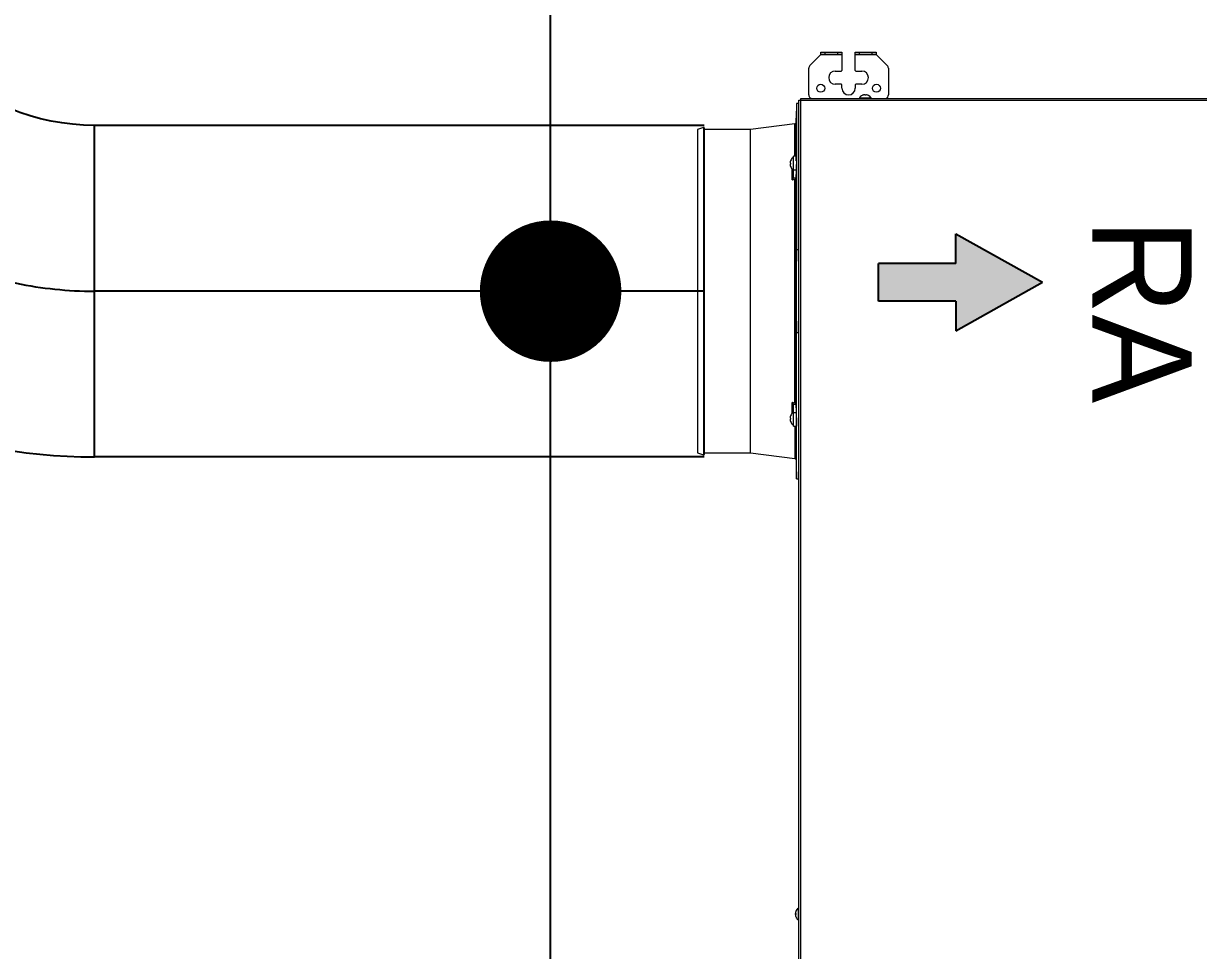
# Model space of a CAD drawing. Header units: millimetres. Extents: x 61566 to 667441, y 0 to 118800.
# Drawn here: x 446148 to 447034, y 60091 to 60790 of the extents above; entities that cross this region are included whole.
import ezdxf

# ---------------------------------------------------------------- set-up
doc = ezdxf.new("R2010")
doc.units = ezdxf.units.MM
doc.header["$LTSCALE"] = 200
doc.linetypes.add('CENTER', pattern=[50.8, 31.75, -6.35, 6.35, -6.35])
for name, color, linetype in [('DUCT', 7, 'Continuous'), ('LG-환기', 2, 'Continuous'), ('TEXT', 3, 'Continuous'), ('환기(RA)', 2, 'Continuous'), ('환기(SA)', 3, 'Continuous'), ('환기유니트', 6, 'Continuous')]:
    doc.layers.add(name, color=color, linetype=linetype)
doc.styles.add('ACISOGDT', font='amgdt.shx')

# ---------------------------------------------------------------- blocks, each defined once
blk = doc.blocks.new('ELBOW_90_150')
at = {"layer": 'DUCT', "color": 0}
blk.add_lwpolyline([(175, 250, 0.414214), (-75, 0), (75, 0, -0.414214), (175, 100), (175, 250)], format="xyb", dxfattribs=at)
at = {"layer": 'DUCT', "color": 1, "linetype": 'CENTER'}
blk.add_arc((175, 0), 175, 90, 180, dxfattribs=at)
blk = doc.blocks.new('빨간화살표')
at = {"layer": 'LG-환기', "ltscale": 0.5}
blk.add_hatch(color=1, dxfattribs=at).paths.add_polyline_path([(0, -15.75), (0, 15.75), (-64.82, 15.75), (-64.82, 40.62), (-137.35, 0), (-64.82, -40.62), (-64.82, -15.75)])
at = {"layer": 'LG-환기', "color": 1, "ltscale": 0.5}
for p, q in [((-64.82, 40.62), (-137.35, 0)), ((-64.82, 40.62), (-137.35, 0)), ((-64.82, 15.75), (-64.82, 40.62)), ((-64.82, 15.75), (-64.82, 40.62)), ((-64.82, 15.75), (0, 15.75)), ((-64.82, 15.75), (0, 15.75)), ((0, 15.75), (0, -15.75)), ((-64.82, -40.62), (-137.35, 0)), ((-64.82, -40.62), (-137.35, 0)), ((-64.82, -15.75), (-64.82, -40.62)), ((-64.82, -15.75), (-64.82, -40.62)), ((-64.82, -15.75), (0, -15.75)), ((-64.82, -15.75), (0, -15.75))]:
    blk.add_line(p, q, dxfattribs=at)
blk = doc.blocks.new('상업용 프리미엄환기 800~1000CMH')
at = {"layer": 'LG-환기', "color": 0, "linetype": 'Continuous', "lineweight": 18}
for p, q in [((1050.5, 949.05), (1050.5, 22.46)), ((1051.8, 949.05), (1051.8, 23.86)), ((1052.27, 642), (1052.27, 633.11)), ((1054.23, 635.59), (1054.23, 635.63)), ((1053.75, 309.36), (1051.8, 309.36)), ((1053.75, 309.36), (1053.75, 199.13)), ((1054, 298.36), (1053.75, 309.36)), ((1054, 266.23), (1054, 298.36)), ((1054.87, 269.67), (1054.87, 293.95)), ((1088.25, 289.66), (1054.87, 293.95)), ((1088.25, 289.66), (1088.25, 46.06)), ((1123.2, 289.66), (1088.25, 289.66)), ((1123.2, 44.8), (1123.2, 290.92)), ((1123.89, 44.33), (1123.89, 291.38)), ((1128.2, 289.66), (1123.89, 291.38)), ((1128.2, 46.06), (1128.2, 289.66)), ((1056, 269.67), (1053.75, 269.67)), ((1056, 269.67), (1056, 253.25)), ((1056.3, 268.72), (1056, 268.72)), ((1056.3, 259.32), (1056.3, 268.72)), ((1058.12, 266.17), (1058.11, 266.17)), ((1056, 259.43), (1053.88, 259.43)), ((1056, 259.32), (1056.3, 259.32)), ((1056.87, 259.86), (1056.87, 251.79)), ((1058.49, 264.42), (1058.11, 264.42)), ((1058.11, 263.62), (1058.49, 263.62)), ((1058.11, 261.87), (1058.12, 261.87)), ((1054, 255.79), (1054, 79.92)), ((1054.87, 251.97), (1054.87, 83.74)), ((1053.75, 199.13), (1051.8, 199.13)), ((1051.8, 136.58), (1053.75, 136.58)), ((1053.75, 26.36), (1053.75, 136.58)), ((1056, 82.47), (1056, 66.04)), ((1056.87, 83.93), (1056.87, 75.85)), ((1056, 76.29), (1053.88, 76.29)), ((1056.3, 76.39), (1056, 76.39)), ((1056.3, 66.99), (1056.3, 76.39)), ((1058.12, 73.84), (1058.11, 73.84)), ((1058.49, 72.09), (1058.11, 72.09)), ((1058.11, 71.29), (1058.49, 71.29)), ((1053.75, 66.04), (1056, 66.04)), ((1054, 69.54), (1054, 37.36)), ((1054.87, 66.04), (1054.87, 41.77)), ((1056, 66.99), (1056.3, 66.99)), ((1058.11, 69.54), (1058.12, 69.54)), ((1054.87, 41.77), (1088.25, 46.06)), ((1088.25, 46.06), (1123.2, 46.06)), ((1123.89, 44.33), (1128.2, 46.06)), ((1053.75, 26.36), (1054, 37.36)), ((1051.8, 23.86), (-10.4, 23.86)), ((1050.5, 22.56), (-9.1, 22.56)), ((984.4, -0.2), (984.4, 19.76)), ((1006.25, 22.09), (997.35, 22.09)), ((999.83, 20.12), (999.87, 20.13)), ((1050.5, 22.46), (1042.71, 22.46)), ((1044.4, 19.76), (1044.4, -0.2)), ((1051.8, 26.36), (1053.75, 26.36)), ((1004.4, 11.86), (1008.9, 11.86)), ((1009.4, 12.36), (1009.4, 14.86)), ((1019.4, 14.86), (1019.4, 12.36)), ((1019.9, 11.86), (1024.4, 11.86)), ((1008.9, 1.86), (1004.4, 1.86)), ((1009.4, 1.36), (1009.4, -12.24)), ((1019.4, -12.24), (1019.4, 1.36)), ((1024.4, 1.86), (1019.9, 1.86)), ((985.28, -2.32), (993.3, -10.34)), ((1043.52, -2.32), (1035.2, -10.64)), ((993.3, -10.34), (1009.4, -10.34)), ((993.6, -10.64), (993.3, -10.34)), ((993.6, -10.64), (1009.4, -10.64)), ((993.6, -12.24), (993.6, -10.64)), ((1009.4, -12.24), (993.6, -12.24)), ((996.6, -10.64), (996.6, -12.24)), ((1006.4, -12.24), (1006.4, -10.64)), ((1019.4, -10.34), (1035.5, -10.34)), ((1019.4, -10.64), (1035.2, -10.64)), ((1035.2, -12.24), (1019.4, -12.24)), ((1022.4, -10.64), (1022.4, -12.24)), ((1032.2, -12.24), (1032.2, -10.64)), ((1035.2, -10.64), (1035.2, -12.24))]:
    blk.add_line(p, q, dxfattribs=at)
at = {"layer": 'LG-환기', "color": 0, "linetype": 'Continuous', "lineweight": 35}
blk.add_line((1050.5, 23.83), (1050.53, 23.86), dxfattribs=at)
at = {"layer": 'LG-환기', "color": 0, "linetype": 'Continuous', "lineweight": 18}
for centre in [(993.4, 14.86), (1035.4, 14.86)]:
    blk.add_circle(centre, 3, dxfattribs=at)
for centre, radius, start, end in [((1052.1, 641.76), 0.3, 55.39872, 180), ((1049.2, 637.56), 5.4, 26.08673, 55.39872), ((1052.1, 633.36), 0.3, 180, 304.60128), ((1049.2, 637.56), 5.4, 304.60128, 338.60405), ((1055, 294.94), 1, 180, 262.67359), ((1123.7, 290.92), 0.5, 68.19859, 180), ((1052.41, 264.02), 6.1, 20.63779, 50.39807), ((1052.41, 264.02), 6.09, 3.76792, 20.68435), ((1052.41, 264.02), 6.1, 309.60193, 339.36221), ((1052.41, 264.02), 5.71, 355.98197, 4.01803), ((1052.41, 264.02), 6.09, 339.31565, 356.23208), ((1052.41, 71.69), 6.1, 20.63779, 50.39807), ((1052.41, 71.69), 6.09, 3.76792, 20.68435), ((1052.41, 71.69), 5.71, 355.98197, 4.01803), ((1052.41, 71.69), 6.09, 339.31565, 356.23208), ((1052.41, 71.69), 6.1, 309.60193, 339.36221), ((1123.7, 44.8), 0.5, 180, 291.80141), ((1055, 40.77), 1, 97.32641, 180), ((987.4, 19.76), 3, 111.04033, 180), ((997.6, 22.26), 0.3, 90, 214.60128), ((1001.8, 25.15), 5.4, 214.60128, 248.60405), ((1001.8, 25.15), 5.4, 296.08673, 325.39872), ((1006, 22.26), 0.3, 325.39872, 90), ((1014.4, 14.86), 5, 0, 180), ((1041.4, 19.76), 3, 0, 68.95967), ((1004.4, 6.86), 5, 90, 270), ((1008.9, 12.36), 0.5, 270, 0), ((1019.9, 12.36), 0.5, 180, 270), ((1024.4, 6.86), 5, 270, 90), ((1008.9, 1.36), 0.5, 0, 90), ((1019.9, 1.36), 0.5, 90, 180), ((987.4, -0.2), 3, 180, 225), ((1041.4, -0.2), 3, 315, 0)]:
    blk.add_arc(centre, radius, start, end, dxfattribs=at)
for points, knots in [([(1054.54, 638.26), (1054.53, 638.37), (1054.51, 638.48), (1054.48, 638.64), (1054.47, 638.7), (1054.44, 638.81), (1054.43, 638.86), (1054.4, 638.97), (1054.39, 639.03), (1054.35, 639.13), (1054.3, 639.3), (1054.25, 639.45), (1054.2, 639.56)], [0, 0, 0, 0, 0.25, 0.25, 0.375, 0.375, 0.5, 0.5, 0.625, 0.625, 0.75, 1, 1, 1, 1]), ([(1054.2, 637.96), (1054.29, 637.96), (1054.36, 637.96), (1054.43, 637.96), (1054.44, 637.96), (1054.47, 637.96), (1054.48, 637.96), (1054.51, 637.96), (1054.53, 637.96), (1054.54, 637.96)], [0, 0, 0, 0, 0.5, 0.5, 0.625, 0.625, 0.75, 0.75, 1, 1, 1, 1]), ([(1054.54, 637.96), (1054.55, 637.96), (1054.55, 637.96), (1054.55, 637.96), (1054.55, 637.97), (1054.55, 637.97), (1054.55, 637.98), (1054.56, 637.99), (1054.56, 638), (1054.56, 638.01), (1054.56, 638.02), (1054.56, 638.03), (1054.56, 638.04), (1054.56, 638.06), (1054.56, 638.07), (1054.56, 638.1), (1054.56, 638.11), (1054.56, 638.12), (1054.56, 638.14), (1054.55, 638.16), (1054.55, 638.18), (1054.55, 638.19), (1054.55, 638.22), (1054.55, 638.24), (1054.54, 638.26)], [0, 0, 0, 0, 0.125, 0.125, 0.1875, 0.1875, 0.25, 0.25, 0.375, 0.375, 0.4375, 0.4375, 0.5, 0.5, 0.625, 0.625, 0.6875, 0.6875, 0.75, 0.8125, 0.8125, 0.875, 0.875, 1, 1, 1, 1]), ([(1054.54, 637.16), (1054.51, 637.16), (1054.47, 637.16), (1054.39, 637.16), (1054.36, 637.16), (1054.3, 637.16), (1054.28, 637.16), (1054.25, 637.16), (1054.23, 637.16), (1054.2, 637.16)], [0, 0, 0, 0, 0.5, 0.5, 0.75, 0.75, 0.875, 0.875, 1, 1, 1, 1]), ([(1054.23, 635.63), (1054.27, 635.72), (1054.3, 635.82), (1054.35, 635.98), (1054.37, 636.03), (1054.4, 636.13), (1054.41, 636.18), (1054.48, 636.44), (1054.52, 636.65), (1054.54, 636.86)], [0, 0, 0, 0, 0.25, 0.25, 0.375, 0.375, 0.5, 0.5, 1, 1, 1, 1]), ([(1054.54, 636.86), (1054.55, 636.88), (1054.55, 636.9), (1054.55, 636.93), (1054.55, 636.93), (1054.55, 636.95), (1054.55, 636.96), (1054.56, 636.99), (1054.56, 637.01), (1054.56, 637.03), (1054.56, 637.04), (1054.56, 637.06), (1054.56, 637.06), (1054.56, 637.08), (1054.56, 637.1), (1054.56, 637.11), (1054.56, 637.12), (1054.56, 637.13), (1054.56, 637.13), (1054.55, 637.14), (1054.55, 637.15), (1054.55, 637.15), (1054.55, 637.16), (1054.55, 637.16), (1054.54, 637.16)], [0, 0, 0, 0, 0.125, 0.125, 0.1875, 0.1875, 0.25, 0.25, 0.375, 0.375, 0.4375, 0.4375, 0.5, 0.5, 0.625, 0.625, 0.6875, 0.6875, 0.75, 0.8125, 0.8125, 0.875, 0.875, 1, 1, 1, 1]), ([(1053.75, 267.91), (1053.75, 268.05), (1053.75, 268.18), (1053.75, 268.34), (1053.75, 268.37), (1053.75, 268.43), (1053.75, 268.52), (1053.75, 268.61), (1053.75, 268.77), (1053.76, 268.97), (1053.76, 269.14), (1053.76, 269.25), (1053.76, 269.29), (1053.76, 269.34), (1053.76, 269.35), (1053.76, 269.38), (1053.76, 269.4), (1053.77, 269.47), (1053.77, 269.56), (1053.78, 269.62), (1053.78, 269.66), (1053.79, 269.67), (1053.79, 269.67), (1053.79, 269.67), (1053.79, 269.67)], [0, 0, 0, 0, 0.12492, 0.12492, 0.15615, 0.15615, 0.18738, 0.24984, 0.24984, 0.37476, 0.49968, 0.49968, 0.562139, 0.562139, 0.593369, 0.593369, 0.624599, 0.624599, 0.749519, 0.874439, 0.874439, 0.999359, 0.999359, 1, 1, 1, 1]), ([(1053.88, 259.43), (1053.88, 259.57), (1053.87, 259.71), (1053.87, 260.02), (1053.86, 260.33), (1053.85, 260.67), (1053.84, 260.88), (1053.84, 260.93), (1053.84, 261.02), (1053.84, 261.06), (1053.84, 261.19), (1053.83, 261.29), (1053.83, 261.56), (1053.82, 261.93), (1053.81, 262.31), (1053.81, 262.59), (1053.81, 262.69), (1053.8, 262.84), (1053.8, 262.89), (1053.8, 262.98), (1053.8, 263.03), (1053.79, 263.28), (1053.79, 263.48), (1053.79, 263.87), (1053.78, 264.26), (1053.77, 264.65), (1053.77, 264.89), (1053.77, 264.94), (1053.77, 265.03), (1053.77, 265.08), (1053.77, 265.23), (1053.77, 265.32), (1053.76, 265.6), (1053.76, 265.97), (1053.76, 266.32), (1053.76, 266.58), (1053.75, 266.67), (1053.75, 266.8), (1053.75, 266.84), (1053.75, 266.92), (1053.75, 266.96), (1053.75, 267.17), (1053.75, 267.33), (1053.75, 267.63), (1053.75, 267.77), (1053.75, 267.91)], [0, 0, 0, 0, 0.0625, 0.0625, 0.125, 0.1875, 0.1875, 0.203125, 0.203125, 0.21875, 0.21875, 0.25, 0.25, 0.3125, 0.375, 0.375, 0.40625, 0.40625, 0.421875, 0.421875, 0.4375, 0.4375, 0.5, 0.5, 0.5625, 0.625, 0.625, 0.640625, 0.640625, 0.65625, 0.65625, 0.6875, 0.6875, 0.75, 0.8125, 0.8125, 0.84375, 0.84375, 0.859375, 0.859375, 0.875, 0.875, 0.9375, 0.9375, 1, 1, 1, 1]), ([(1054, 255.79), (1053.99, 256.06), (1053.98, 256.33), (1053.94, 257.54), (1053.91, 258.49), (1053.88, 259.43)], [0, 0, 0, 0, 0.221672, 0.221672, 1, 1, 1, 1]), ([(1054, 253.43), (1054.33, 253.4), (1054.67, 253.37), (1055.33, 253.31), (1055.67, 253.28), (1056, 253.25)], [0, 0, 0, 0, 0.5, 0.5, 1, 1, 1, 1]), ([(1054.87, 251.97), (1054.87, 251.98), (1054.86, 251.98), (1054.85, 251.99), (1054.83, 252.01), (1054.81, 252.03), (1054.77, 252.06), (1054.74, 252.09), (1054.67, 252.16), (1054.62, 252.21), (1054.52, 252.32), (1054.47, 252.37), (1054.42, 252.44), (1054.41, 252.46), (1054.38, 252.49), (1054.37, 252.5), (1054.34, 252.55), (1054.32, 252.58), (1054.26, 252.67), (1054.22, 252.73), (1054.17, 252.81), (1054.17, 252.83), (1054.15, 252.86), (1054.14, 252.88), (1054.12, 252.93), (1054.1, 252.96), (1054.07, 253.03), (1054.06, 253.06), (1054.05, 253.11), (1054.04, 253.13), (1054.03, 253.16), (1054.03, 253.18), (1054.02, 253.22), (1054.01, 253.26), (1054, 253.32), (1054, 253.35), (1054, 253.37)], [0, 0, 0, 0, 0.015625, 0.015625, 0.03125, 0.0625, 0.0625, 0.125, 0.125, 0.25, 0.25, 0.375, 0.375, 0.40625, 0.40625, 0.4375, 0.4375, 0.5, 0.5, 0.625, 0.625, 0.65625, 0.65625, 0.6875, 0.6875, 0.75, 0.75, 0.8125, 0.8125, 0.84375, 0.84375, 0.875, 0.875, 0.9375, 0.9375, 1, 1, 1, 1]), ([(1056, 253.19), (1056, 253.16), (1056, 253.13), (1056.01, 253.07), (1056.02, 253.04), (1056.03, 252.99), (1056.03, 252.98), (1056.04, 252.95), (1056.05, 252.93), (1056.06, 252.88), (1056.07, 252.85), (1056.1, 252.78), (1056.12, 252.75), (1056.14, 252.7), (1056.15, 252.68), (1056.17, 252.65), (1056.17, 252.63), (1056.22, 252.55), (1056.26, 252.49), (1056.32, 252.4), (1056.34, 252.37), (1056.37, 252.32), (1056.38, 252.31), (1056.41, 252.28), (1056.42, 252.26), (1056.47, 252.19), (1056.52, 252.13), (1056.62, 252.03), (1056.67, 251.98), (1056.74, 251.9), (1056.77, 251.88), (1056.81, 251.85), (1056.83, 251.83), (1056.85, 251.81), (1056.86, 251.8), (1056.87, 251.79), (1056.87, 251.79)], [0, 0, 0, 0, 0.0625, 0.0625, 0.125, 0.125, 0.15625, 0.15625, 0.1875, 0.1875, 0.25, 0.25, 0.3125, 0.3125, 0.34375, 0.34375, 0.375, 0.375, 0.5, 0.5, 0.5625, 0.5625, 0.59375, 0.59375, 0.625, 0.625, 0.75, 0.75, 0.875, 0.875, 0.9375, 0.9375, 0.96875, 0.984375, 0.984375, 1, 1, 1, 1]), ([(1053.75, 136.58), (1053.78, 141.79), (1053.8, 147.01), (1053.82, 157.43), (1053.84, 167.86), (1053.82, 178.28), (1053.8, 188.71), (1053.78, 193.92), (1053.75, 199.13)], [0, 0, 0, 0, 0.25, 0.25, 0.5, 0.75, 0.75, 1, 1, 1, 1]), ([(1053.88, 76.29), (1053.91, 77.23), (1053.94, 78.17), (1053.98, 79.38), (1053.99, 79.65), (1054, 79.92)], [0, 0, 0, 0, 0.778328, 0.778328, 1, 1, 1, 1]), ([(1054, 82.34), (1054, 82.37), (1054, 82.4), (1054.01, 82.46), (1054.02, 82.49), (1054.03, 82.54), (1054.03, 82.55), (1054.04, 82.59), (1054.05, 82.6), (1054.06, 82.65), (1054.07, 82.69), (1054.1, 82.75), (1054.12, 82.78), (1054.14, 82.83), (1054.15, 82.85), (1054.17, 82.88), (1054.17, 82.9), (1054.22, 82.98), (1054.26, 83.04), (1054.32, 83.14), (1054.34, 83.17), (1054.37, 83.21), (1054.38, 83.23), (1054.41, 83.26), (1054.42, 83.27), (1054.47, 83.34), (1054.52, 83.4), (1054.62, 83.5), (1054.67, 83.56), (1054.74, 83.63), (1054.77, 83.65), (1054.81, 83.69), (1054.83, 83.7), (1054.85, 83.72), (1054.86, 83.73), (1054.87, 83.74), (1054.87, 83.74)], [0, 0, 0, 0, 0.0625, 0.0625, 0.125, 0.125, 0.15625, 0.15625, 0.1875, 0.1875, 0.25, 0.25, 0.3125, 0.3125, 0.34375, 0.34375, 0.375, 0.375, 0.5, 0.5, 0.5625, 0.5625, 0.59375, 0.59375, 0.625, 0.625, 0.75, 0.75, 0.875, 0.875, 0.9375, 0.9375, 0.96875, 0.984375, 0.984375, 1, 1, 1, 1]), ([(1056, 82.47), (1055.67, 82.44), (1055.33, 82.41), (1054.67, 82.34), (1054.33, 82.31), (1054, 82.28)], [0, 0, 0, 0, 0.5, 0.5, 1, 1, 1, 1]), ([(1056.87, 83.93), (1056.87, 83.92), (1056.86, 83.91), (1056.85, 83.9), (1056.83, 83.89), (1056.81, 83.87), (1056.77, 83.83), (1056.74, 83.81), (1056.67, 83.74), (1056.62, 83.69), (1056.52, 83.58), (1056.47, 83.52), (1056.42, 83.45), (1056.41, 83.44), (1056.38, 83.41), (1056.37, 83.39), (1056.34, 83.35), (1056.32, 83.32), (1056.26, 83.23), (1056.22, 83.16), (1056.17, 83.08), (1056.17, 83.07), (1056.15, 83.03), (1056.14, 83.02), (1056.12, 82.97), (1056.1, 82.93), (1056.07, 82.87), (1056.06, 82.84), (1056.05, 82.79), (1056.04, 82.77), (1056.03, 82.74), (1056.03, 82.72), (1056.02, 82.67), (1056.01, 82.64), (1056, 82.58), (1056, 82.55), (1056, 82.52)], [0, 0, 0, 0, 0.015625, 0.015625, 0.03125, 0.0625, 0.0625, 0.125, 0.125, 0.25, 0.25, 0.375, 0.375, 0.40625, 0.40625, 0.4375, 0.4375, 0.5, 0.5, 0.625, 0.625, 0.65625, 0.65625, 0.6875, 0.6875, 0.75, 0.75, 0.8125, 0.8125, 0.84375, 0.84375, 0.875, 0.875, 0.9375, 0.9375, 1, 1, 1, 1]), ([(1053.75, 67.8), (1053.75, 67.94), (1053.75, 68.09), (1053.75, 68.28), (1053.75, 68.31), (1053.75, 68.39), (1053.75, 68.51), (1053.75, 68.63), (1053.75, 68.88), (1053.76, 69.21), (1053.76, 69.57), (1053.76, 69.84), (1053.76, 69.93), (1053.76, 70.07), (1053.76, 70.12), (1053.76, 70.21), (1053.76, 70.26), (1053.77, 70.49), (1053.77, 70.87), (1053.78, 71.26), (1053.78, 71.65), (1053.79, 71.84), (1053.79, 72.09), (1053.79, 72.14), (1053.79, 72.24), (1053.79, 72.39), (1053.8, 72.53), (1053.8, 72.83), (1053.81, 73.21), (1053.82, 73.59), (1053.82, 73.88), (1053.82, 73.97), (1053.83, 74.16), (1053.83, 74.25), (1053.84, 74.52), (1053.84, 74.87), (1053.85, 75.21), (1053.86, 75.45), (1053.86, 75.53), (1053.86, 75.65), (1053.87, 75.69), (1053.87, 75.77), (1053.87, 75.81), (1053.87, 76), (1053.88, 76.15), (1053.88, 76.29)], [0, 0, 0, 0, 0.0625, 0.0625, 0.078125, 0.078125, 0.09375, 0.125, 0.125, 0.1875, 0.25, 0.25, 0.28125, 0.28125, 0.296875, 0.296875, 0.3125, 0.3125, 0.375, 0.4375, 0.4375, 0.5, 0.5, 0.515625, 0.515625, 0.53125, 0.5625, 0.5625, 0.625, 0.6875, 0.6875, 0.71875, 0.71875, 0.75, 0.75, 0.8125, 0.875, 0.875, 0.90625, 0.90625, 0.921875, 0.921875, 0.9375, 0.9375, 1, 1, 1, 1]), ([(1053.79, 66.04), (1053.79, 66.04), (1053.79, 66.04), (1053.79, 66.04), (1053.78, 66.06), (1053.77, 66.12), (1053.77, 66.17), (1053.77, 66.18), (1053.77, 66.2), (1053.77, 66.21), (1053.77, 66.25), (1053.77, 66.27), (1053.76, 66.36), (1053.76, 66.49), (1053.76, 66.66), (1053.76, 66.8), (1053.75, 66.85), (1053.75, 66.92), (1053.75, 66.95), (1053.75, 67), (1053.75, 67.03), (1053.75, 67.17), (1053.75, 67.28), (1053.75, 67.53), (1053.75, 67.66), (1053.75, 67.8)], [0, 0, 0, 0, 0.001286, 0.001286, 0.126125, 0.250964, 0.250964, 0.282174, 0.282174, 0.313384, 0.313384, 0.375804, 0.375804, 0.500643, 0.625482, 0.625482, 0.687902, 0.687902, 0.719112, 0.719112, 0.750321, 0.750321, 0.875161, 0.875161, 1, 1, 1, 1]), ([(999.87, 20.13), (999.97, 20.09), (1000.07, 20.05), (1000.22, 20), (1000.27, 19.99), (1000.37, 19.96), (1000.42, 19.95), (1000.68, 19.88), (1000.89, 19.84), (1001.1, 19.81)], [0, 0, 0, 0, 0.25, 0.25, 0.375, 0.375, 0.5, 0.5, 1, 1, 1, 1]), ([(1001.1, 19.81), (1001.12, 19.81), (1001.14, 19.81), (1001.17, 19.81), (1001.18, 19.8), (1001.2, 19.8), (1001.21, 19.8), (1001.23, 19.8), (1001.25, 19.8), (1001.27, 19.8), (1001.28, 19.8), (1001.3, 19.8), (1001.31, 19.8), (1001.33, 19.8), (1001.34, 19.8), (1001.35, 19.8), (1001.36, 19.8), (1001.37, 19.8), (1001.38, 19.8), (1001.38, 19.8), (1001.39, 19.8), (1001.39, 19.81), (1001.4, 19.81), (1001.4, 19.81), (1001.4, 19.81)], [0, 0, 0, 0, 0.125, 0.125, 0.1875, 0.1875, 0.25, 0.25, 0.375, 0.375, 0.4375, 0.4375, 0.5, 0.5, 0.625, 0.625, 0.6875, 0.6875, 0.75, 0.8125, 0.8125, 0.875, 0.875, 1, 1, 1, 1]), ([(1001.4, 19.81), (1001.4, 19.84), (1001.4, 19.89), (1001.4, 19.97), (1001.4, 20), (1001.4, 20.05), (1001.4, 20.07), (1001.4, 20.11), (1001.4, 20.13), (1001.4, 20.15)], [0, 0, 0, 0, 0.5, 0.5, 0.75, 0.75, 0.875, 0.875, 1, 1, 1, 1]), ([(1002.2, 20.15), (1002.2, 20.07), (1002.2, 20), (1002.2, 19.93), (1002.2, 19.92), (1002.2, 19.89), (1002.2, 19.88), (1002.2, 19.85), (1002.2, 19.83), (1002.2, 19.81)], [0, 0, 0, 0, 0.5, 0.5, 0.625, 0.625, 0.75, 0.75, 1, 1, 1, 1]), ([(1002.2, 19.81), (1002.2, 19.81), (1002.2, 19.81), (1002.21, 19.81), (1002.21, 19.8), (1002.22, 19.8), (1002.22, 19.8), (1002.23, 19.8), (1002.24, 19.8), (1002.26, 19.8), (1002.26, 19.8), (1002.27, 19.8), (1002.28, 19.8), (1002.3, 19.8), (1002.32, 19.8), (1002.34, 19.8), (1002.35, 19.8), (1002.37, 19.8), (1002.39, 19.8), (1002.4, 19.8), (1002.42, 19.8), (1002.43, 19.81), (1002.46, 19.81), (1002.48, 19.81), (1002.5, 19.81)], [0, 0, 0, 0, 0.125, 0.125, 0.1875, 0.1875, 0.25, 0.25, 0.375, 0.375, 0.4375, 0.4375, 0.5, 0.5, 0.625, 0.625, 0.6875, 0.6875, 0.75, 0.8125, 0.8125, 0.875, 0.875, 1, 1, 1, 1]), ([(1002.5, 19.81), (1002.61, 19.83), (1002.72, 19.85), (1002.89, 19.88), (1002.94, 19.89), (1003.05, 19.91), (1003.11, 19.93), (1003.21, 19.96), (1003.27, 19.97), (1003.38, 20), (1003.54, 20.05), (1003.7, 20.11), (1003.8, 20.15)], [0, 0, 0, 0, 0.25, 0.25, 0.375, 0.375, 0.5, 0.5, 0.625, 0.625, 0.75, 1, 1, 1, 1])]:
    blk.add_open_spline(points, degree=3, knots=knots, dxfattribs=at)
for points in [[(1054.2, 639.56), (1054.23, 639.56), (1054.23, 639.56), (1054.2, 639.56)], [(1054.2, 637.16), (1054.23, 637.43), (1054.23, 637.69), (1054.2, 637.96)], [(1056.87, 251.79), (1056.21, 251.85), (1055.54, 251.91), (1054.87, 251.97)], [(1056, 253.25), (1056, 253.23), (1056, 253.21), (1056, 253.19)], [(1054.87, 83.74), (1055.54, 83.8), (1056.21, 83.86), (1056.87, 83.93)], [(1056, 82.52), (1056, 82.5), (1056, 82.48), (1056, 82.47)], [(1001.4, 20.15), (1001.67, 20.13), (1001.94, 20.13), (1002.2, 20.15)], [(1003.8, 20.15), (1003.8, 20.13), (1003.8, 20.13), (1003.8, 20.15)]]:
    blk.add_open_spline(points, degree=3, dxfattribs=at)
at = {"layer": 'LG-환기', "linetype": 'Continuous', "extrusion": (0, 0, -1), "xscale": -0.8999999999998632, "yscale": 0.8999999999998632, "zscale": -0.8999999999998632}
blk.add_blockref('빨간화살표', (-991.89, 161.12), dxfattribs=at)
at = {"layer": 'LG-환기', "color": 0, "linetype": 'Continuous', "lineweight": 18, "insert": (755.74, 113.01), "char_height": 75, "width": 117.0015, "attachment_point": 1, "rotation": 90, "style": 'ACISOGDT'}
blk.add_mtext('RA', dxfattribs=at)

msp = doc.modelspace()

# ---------------------------------------------------------------- linework, layer by layer
at = {"layer": 'TEXT', "color": 1}
msp.add_line((446545.62, 59943.28, 0), (446545.62, 61237.83), dxfattribs=at)
at = {"layer": 'TEXT', "color": 1, "const_width": 53.33}
msp.add_lwpolyline([(446572.29, 60588.11, -1), (446518.96, 60588.11, -1)], format="xyb", close=True, dxfattribs=at)
at = {"layer": '환기(RA)'}
for p, q in [((446661.43, 60713.11), (446201.8, 60713.11)), ((446661.43, 60463.11), (446201.8, 60463.11))]:
    msp.add_line(p, q, dxfattribs=at)
at = {"layer": '환기(SA)', "color": 1, "linetype": 'CENTER'}
msp.add_line((446661.43, 60588.11), (446201.8, 60588.11), dxfattribs=at)

# ---------------------------------------------------------------- block references
at = {"layer": '환기(RA)', "xscale": 1.666666666666667, "yscale": 1.666666666666667, "zscale": 1.666666666666667, "rotation": 90.00000000000001}
msp.add_blockref('ELBOW_90_150', (446201.8, 60588.11), dxfattribs=at)
at = {"layer": '환기유니트', "rotation": 180}
msp.add_blockref('상업용 프리미엄환기 800~1000CMH', (447784.63, 60755.97), dxfattribs=at)

doc.saveas('drawing.dxf')
